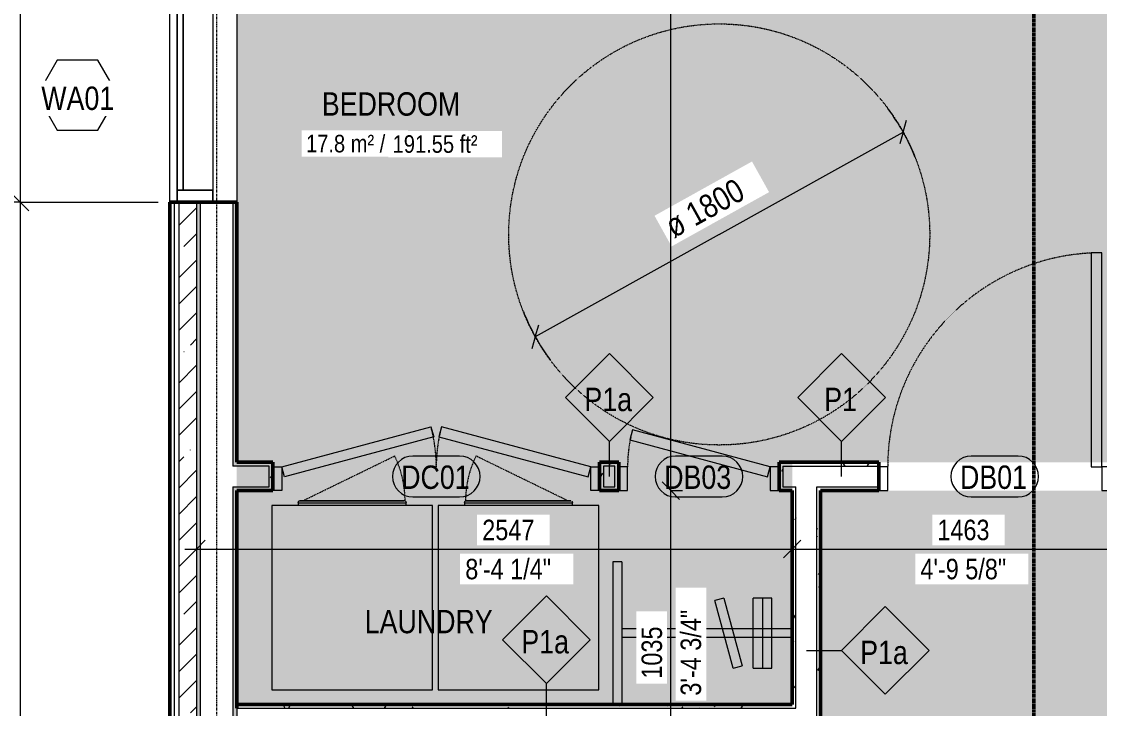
# Model space of a CAD drawing. Header units: millimetres. Extents: x -63583 to -8676, y -23737 to 12906.
# Drawn here: x -61170 to -56561, y 4789 to 7725 of the extents above; entities that cross this region are included whole.
import ezdxf

# ---------------------------------------------------------------- set-up
doc = ezdxf.new("R2010")
doc.units = ezdxf.units.MM
for name, pattern in [('CMHC_Center - Large', [18, 9, -3, 3, -3]), ('CMHC_Center - Medium', [12, 6, -2, 2, -2]), ('CMHC_Center - Small', [4.5, 2.25, -0.75, 0.75, -0.75]), ('CMHC_Dash - Small', [2, 1, -1])]:
    doc.linetypes.add(name, pattern=pattern)
for name, color, linetype, lineweight in [('A-ANNO-DIMS', 7, 'Continuous', 9), ('A-ANNO-DIMS-50', 7, 'Continuous', 9), ('A-ANNO-NOTE', 7, 'Continuous', 18), ('A-DETL-GENF', 7, 'Continuous', 18), ('A-DETL-IDEN', 7, 'Continuous', 9), ('A-DOOR', 7, 'Continuous', 18), ('A-DOOR-HDLN', 7, 'CMHC_Dash - Small', 18), ('A-DOOR-IDEN', 7, 'Continuous', 18), ('A-FLOR-OTLN', 7, 'Continuous', 18), ('A-GLAZ', 7, 'Continuous', 18), ('A-GLAZ-IDEN', 7, 'Continuous', 9), ('A-WALL', 7, 'Continuous', 18), ('A-WALL-IDEN', 7, 'Continuous', 9), ('A-WALL-PATT', 7, 'Continuous', 50), ('G-ANNO-TEXT', 7, 'Continuous', 9), ('I-WALL', 7, 'Continuous', 18), ('Q-CASE', 7, 'Continuous', 18), ('Q-SPCQ', 7, 'Continuous', 18), ('Q-SPCQ-HDLN', 7, 'CMHC_Dash - Small', 18), ('S-GRID', 7, 'Continuous', 9)]:
    doc.layers.add(name, color=color, linetype=linetype, lineweight=lineweight)
doc.layers.add('A-DETL', color=7, linetype='Continuous', lineweight=18, true_color=0x00a600)
doc.layers.add('G-ANNO-SYMB', color=7, linetype='CMHC_Center - Small', lineweight=9, true_color=0xffc640)
doc.styles.add('Arial Narrow', font='ARIALN.TTF', dxfattribs={"height": 75})
doc.styles.add('Arial Narrow_1', font='ARIALN.TTF', dxfattribs={"height": 100})
doc.styles.add('Arial Narrow_3', font='ARIALN.TTF', dxfattribs={"height": 87.5})
doc.dimstyles.new('CMHC_Standard', dxfattribs={"dimscale": 304.8, "dimtxt": 89.55021, "dimasz": 0.246063, "dimexe": 0.164042, "dimexo": 0.164042, "dimgap": 0.04101, "dimtad": 1, "dimdec": 0, "dimzin": 0, "dimdsep": 46, "dimtxsty": 'Arial Narrow_3', "dimblk1": 'OBLIQUE', "dimblk2": 'OBLIQUE', "dimsah": 1, "dimcen": 0.09, "dimdle": 0.164042, "dimazin": 0, "dimtfac": 1, "dimtdec": 4, "dimtix": 1, "dimtmove": 0, "dimatfit": 3, "dimfxl": 1, "dimtvp": 1, "dimtfill": 1, "dimtolj": 1, "dimtzin": 0, "dimarcsym": 2})
doc.dimstyles.new('CMHC_Standard_1', dxfattribs={"dimscale": 304.8, "dimtxt": 89.55021, "dimasz": 0.246063, "dimexe": 0.164042, "dimexo": 0.164042, "dimgap": 0.04101, "dimtad": 1, "dimdec": 0, "dimzin": 0, "dimdsep": 46, "dimtxsty": 'Arial Narrow_3', "dimblk1": 'OBLIQUE', "dimblk2": 'OBLIQUE', "dimsah": 1, "dimcen": 0.09, "dimdle": 0.164042, "dimazin": 0, "dimtfac": 1, "dimtdec": 4, "dimtix": 1, "dimtmove": 2, "dimatfit": 3, "dimfxl": 1, "dimtvp": 1, "dimtfill": 1, "dimtolj": 1, "dimtzin": 0, "dimarcsym": 2})
doc.dimstyles.new('LGA_Standard', dxfattribs={"dimscale": 304.8, "dimtxt": 102.343097, "dimasz": 0.246063, "dimexe": 0.393701, "dimexo": 0, "dimgap": 0.164042, "dimtad": 1, "dimjust": 3, "dimdec": 0, "dimzin": 0, "dimdsep": 46, "dimtxsty": 'Arial Narrow_1', "dimblk1": 'OBLIQUE', "dimblk2": 'OBLIQUE', "dimsah": 1, "dimcen": 0.09, "dimazin": 0, "dimtfac": 1, "dimtdec": 4, "dimtix": 1, "dimtmove": 0, "dimatfit": 2, "dimfxl": 1, "dimtvp": 1, "dimtfill": 1, "dimtolj": 1, "dimtzin": 0, "dimarcsym": 2})
pattern_1 = [(0, (0, 0), (203.2, 50.8), [16.764, -135.636, 16.764, -135.636, -812.8]), (0, (0, 0), (203.2, 50.8), [-304.8, 16.764, -288.036, 16.764, -135.636, -355.6]), (0, (0, 0), (203.2, 50.8), [-762, 16.764, -84.836, 16.764, -237.236]), (120, (76.2, 25.4), (-145.59409, 150.57636), [16.764, -135.636, 16.764, -135.636, -812.8]), (120, (76.2, 25.4), (-145.59409, 150.57636), [-304.8, 16.764, -288.036, 16.764, -135.636, -355.6]), (120, (76.2, 25.4), (-145.59409, 150.57636), [-762, 16.764, -84.836, 16.764, -237.236]), (240, (101.6, 127), (-57.60591, -201.37636), [16.764, -135.636, 16.764, -135.636, -812.8]), (240, (101.6, 127), (-57.60591, -201.37636), [-304.8, 16.764, -288.036, 16.764, -135.636, -355.6]), (240, (101.6, 127), (-57.60591, -201.37636), [-762, 16.764, -84.836, 16.764, -237.236])]

# ---------------------------------------------------------------- blocks, each defined once
blk = doc.blocks.new('Appliance_Washer and Dryer - Washer-6823267-ADU-1 - MAIN FLOOR ALT')
at = {"layer": 'Q-SPCQ'}
for p, q in [((343, 393.5), (-343, 393.5)), ((-343, 393.5), (-343, -393.5)), ((-231, 406.7), (-231, 393.5)), ((-231, 404.1), (-231, 393.5)), ((231, 404.1), (-231, 404.1)), ((231, 393.5), (231, 406.7)), ((231, 393.5), (231, 404.1)), ((343, -393.5), (343, 393.5)), ((-343, -393.5), (343, -393.5))]:
    blk.add_line(p, q, dxfattribs=at)
at = {"layer": 'Q-SPCQ', "flags": 128}
for points in [[(-231, 406.7), (-227.6, 412.9), (-223.6, 414.1)], [(223.6, 414.1), (219.5, 414.1), (207.3, 414.1), (187.4, 414.1), (160.6, 414.1), (128, 414.1), (90.6, 414.1), (49.8, 414.1), (7.3, 414.1), (-35.6, 414.1), (-77.1, 414.1), (-115.8, 414.1), (-150.2, 414.1), (-179.1, 414.1), (-201.4, 414.1), (-216.2, 414.1), (-223.1, 414.1), (-223.6, 414.1)], [(-223.6, 414.1), (-219.5, 414.1), (-207.3, 414.1), (-187.4, 414.1), (-160.6, 414.1), (-128, 414.1), (-90.6, 414.1), (-49.8, 414.1), (-7.3, 414.1), (35.6, 414.1), (77.1, 414.1), (115.8, 414.1), (150.2, 414.1), (179.1, 414.1), (201.4, 414.1), (216.2, 414.1), (223.1, 414.1), (223.6, 414.1)], [(227.1, 412.2), (229.8, 410.7), (231, 406.7)]]:
    blk.add_lwpolyline(points, dxfattribs=at)
at = {"layer": 'Q-SPCQ-HDLN'}
blk.add_line((-210.7, 414), (181.6, 605.3), dxfattribs=at)
blk.add_arc((-213.9, 412.4), 440, 0.1677, 26, dxfattribs=at)
blk = doc.blocks.new('Closet - Coat Hanger-8987872-ADU-1 - MAIN FLOOR ALT')
at = {"layer": 'Q-CASE'}
for p, q in [((728.4, -610), (728.4, 0)), ((766.4, -610), (766.4, 0)), ((87.2, -155), (87.2, -455)), ((167.2, -155), (87.2, -155)), ((127.2, -455), (127.2, -155)), ((167.2, -155), (167.2, -455)), ((252.7, -154.9), (214.1, -165.3)), ((291.7, -455.1), (214.1, -165.3)), ((252.7, -154.9), (330.3, -444.7)), ((0, -286), (728.4, -286)), ((0, -324), (728.4, -324)), ((87.2, -455), (167.2, -455)), ((291.7, -455.1), (330.3, -444.7)), ((728.4, -610), (766.4, -610))]:
    blk.add_line(p, q, dxfattribs=at)
blk = doc.blocks.new('Fixed - 3_0_x6_10_-8508826-ADU-1 - MAIN FLOOR ALT')
at = {"layer": 'A-GLAZ'}
for p, q in [((-406.2, 111), (-457.2, 111)), ((-457.2, 111), (-406.2, 111)), ((-457.2, -41.4), (-457.2, 111)), ((-406.2, -41.4), (-406.2, 111)), ((406.2, 111), (-406.2, 111)), ((-406.2, 111), (-406.2, 85.6)), ((-406.2, 111), (-406.2, -41.4)), ((-406.2, 111), (406.2, 111)), ((-406.2, 85.6), (-406.2, 111)), ((457.2, 111), (406.2, 111)), ((406.2, 111), (406.2, -41.4)), ((406.2, 85.6), (406.2, 111)), ((406.2, 111), (457.2, 111)), ((406.2, -41.4), (406.2, 111)), ((406.2, 111), (406.2, 85.6)), ((457.2, 111), (457.2, -41.4)), ((-406.2, 85.6), (406.2, 85.6)), ((406.2, 85.6), (-406.2, 85.6)), ((-457.2, -41.4), (-406.2, -41.4)), ((-406.2, -41.4), (-457.2, -41.4)), ((406.2, -41.4), (-406.2, -41.4)), ((406.2, -41.4), (457.2, -41.4)), ((457.2, -41.4), (406.2, -41.4))]:
    blk.add_line(p, q, dxfattribs=at)
blk = doc.blocks.new('Appliance_Washer and Dryer - Dryer-8567348-ADU-1 - MAIN FLOOR ALT')
at = {"layer": 'Q-SPCQ'}
for p, q in [((-343, 393.5), (-343, -393.5)), ((343, 393.5), (-343, 393.5)), ((343, -393.5), (343, 393.5)), ((-343, -393.5), (343, -393.5)), ((-231, -393.5), (-231, -404.1)), ((-231, -393.5), (-231, -406.7)), ((-231, -404.1), (231, -404.1)), ((231, -404.1), (231, -393.5)), ((231, -406.7), (231, -393.5))]:
    blk.add_line(p, q, dxfattribs=at)
at = {"layer": 'Q-SPCQ', "flags": 128}
for points in [[(-227.1, -412.2), (-229.8, -410.7), (-231, -406.7)], [(-223.6, -414.1), (-219.5, -414.1), (-207.3, -414.1), (-187.4, -414.1), (-160.6, -414.1), (-128, -414.1), (-90.6, -414.1), (-49.8, -414.1), (-7.3, -414.1), (35.6, -414.1), (77.1, -414.1), (115.8, -414.1), (150.2, -414.1), (179.1, -414.1), (201.4, -414.1), (216.2, -414.1), (223.1, -414.1), (223.6, -414.1)], [(223.6, -414.1), (219.5, -414.1), (207.3, -414.1), (187.4, -414.1), (160.6, -414.1), (128, -414.1), (90.6, -414.1), (49.8, -414.1), (7.3, -414.1), (-35.6, -414.1), (-77.1, -414.1), (-115.8, -414.1), (-150.2, -414.1), (-179.1, -414.1), (-201.4, -414.1), (-216.2, -414.1), (-223.1, -414.1), (-223.6, -414.1)], [(231, -406.7), (227.6, -412.9), (223.6, -414.1)]]:
    blk.add_lwpolyline(points, dxfattribs=at)
at = {"layer": 'Q-SPCQ-HDLN'}
blk.add_line((-210.7, -414), (181.6, -605.3), dxfattribs=at)
blk.add_arc((-213.9, -412.4), 440, 334, 359.8323, dxfattribs=at)
blk = doc.blocks.new('Interior - Double Panel - 1321x2032mm-9355377-ADU-1 - MAIN FLOOR ALT')
at = {"layer": 'A-DOOR'}
for p, q in [((-698.5, 60.5), (-660.4, 60.5)), ((-660.4, 60.5), (-660.4, -41.1)), ((660.4, -41.1), (660.4, 60.5)), ((660.4, 60.5), (698.5, 60.5)), ((-648.9, 1.8), (-660.4, -41.1)), ((-11, -169.1), (-648.9, 1.8)), ((11, -169.1), (648.9, 1.8)), ((648.9, 1.8), (660.4, -41.1)), ((-660.4, -41.1), (-698.5, -41.1)), ((-660.4, -41.1), (-22.5, -212)), ((660.4, -41.1), (22.5, -212)), ((698.5, -41.1), (660.4, -41.1)), ((-22.5, -212), (-11, -169.1)), ((22.5, -212), (11, -169.1))]:
    blk.add_line(p, q, dxfattribs=at)
at = {"layer": 'A-DOOR-HDLN'}
for centre, start, end in [((-660.4, -41.1), 345, 0), ((660.4, -41.1), 180, 195)]:
    blk.add_arc(centre, 660.4, start, end, dxfattribs=at)
blk = doc.blocks.new('Interior - Single Panel - 915x2032mm-9349414-ADU-1 - MAIN FLOOR ALT')
at = {"layer": 'A-DOOR'}
for p, q in [((457.5, 956.1), (413, 956.1)), ((413, 956.1), (413, 41.1)), ((457.5, 41.1), (457.5, 956.1)), ((-457.5, 41.1), (-495.6, 41.1)), ((-457.5, -60.5), (-457.5, 41.1)), ((413, 41.1), (457.5, 41.1)), ((495.6, 41.1), (457.5, 41.1)), ((457.5, 41.1), (457.5, -60.5)), ((-495.6, -60.5), (-457.5, -60.5)), ((457.5, -60.5), (495.6, -60.5))]:
    blk.add_line(p, q, dxfattribs=at)
at = {"layer": 'A-DOOR-HDLN'}
blk.add_arc((457.5, 41.1), 915, 90, 180, dxfattribs=at)
blk = doc.blocks.new('Interior - Single Panel - 610x2032mm-9349415-ADU-1 - MAIN FLOOR ALT')
at = {"layer": 'A-DOOR'}
for p, q in [((-284.2, 199), (-295.7, 156)), ((305, 41.1), (-284.2, 199)), ((-295.7, 156), (293.5, -1.8)), ((-305, 41.1), (-343.1, 41.1)), ((-305, -60.5), (-305, 41.1)), ((293.5, -1.8), (305, 41.1)), ((343.1, 41.1), (305, 41.1)), ((305, 41.1), (305, -60.5)), ((-343.1, -60.5), (-305, -60.5)), ((305, -60.5), (343.1, -60.5))]:
    blk.add_line(p, q, dxfattribs=at)
at = {"layer": 'A-DOOR-HDLN'}
blk.add_arc((305, 41.1), 610, 165, 180, dxfattribs=at)
blk = doc.blocks.new('CMHC_Tag - Window - Plan-8590417-ADU-1 - MAIN FLOOR ALT')
at = {"layer": 'A-ANNO-NOTE', "lineweight": 9}
for p, q in [((-1.732, 3), (-3.464, 0)), ((1.732, 3), (-1.732, 3)), ((3.464, 0), (1.732, 3)), ((-3.464, 0), (-1.732, -3)), ((1.732, -3), (3.464, 0)), ((-1.732, -3), (1.732, -3))]:
    blk.add_line(p, q, dxfattribs=at)
blk = doc.blocks.new('DIMBLOCK2-ADU-1 - MAIN FLOOR ALT')
at = {"layer": 'A-ANNO-DIMS-50', "transparency": 16777216}
for p, q in [((-57400.6, 7253), (-57386.1, 7304)), ((-58187, 6815.3), (-57400.6, 7253)), ((-57400.6, 7253), (-57415.1, 7202)), ((-58187, 6815.3), (-58973.5, 6377.7)), ((-58973.5, 6377.7), (-58958.9, 6428.7)), ((-58973.5, 6377.7), (-58988, 6326.7))]:
    blk.add_line(p, q, dxfattribs=at)
for start, end in [(21.4558, 36.7347), (201.4558, 216.7347)]:
    blk.add_arc((-58187, 6815.3), 900, start, end, dxfattribs=at)
at = {"layer": 'A-ANNO-DIMS-50', "color": 0, "transparency": 16777216, "insert": (-58429.6, 6885.5), "char_height": 100, "width": 426.917, "attachment_point": 1, "rotation": 29.0953, "line_spacing_factor": 0.974696, "style": 'Arial Narrow_1', "bg_fill": 3, "box_fill_scale": 1.25, "bg_fill_color": 256, "bg_fill_true_color": 13158600, "bg_fill_transparency": 0}
blk.add_mtext('ø 1800', dxfattribs=at)
blk = doc.blocks.new('_Oblique')
at = {"color": 0, "linetype": 'ByBlock', "lineweight": -2}
blk.add_line((-0.5, -0.5), (0.5, 0.5), dxfattribs=at)
blk = doc.blocks.new('CMHC_Tag - Door - Standard-379181-ADU-1 - MAIN FLOOR ALT')
at = {"layer": 'A-ANNO-NOTE', "lineweight": 9}
for p, q in [((2, 1.75), (-2, 1.75)), ((-2, -1.75), (2, -1.75))]:
    blk.add_line(p, q, dxfattribs=at)
for centre, start, end in [((-2, 0), 90, 270), ((2, 0), 270, 90)]:
    blk.add_arc(centre, 1.75, start, end, dxfattribs=at)
blk = doc.blocks.new('DIMBLOCK19-ADU-1 - MAIN FLOOR ALT')
at = {"layer": 'A-ANNO-DIMS-50', "lineweight": 18, "transparency": 16777216}
for p, q in [((-58393.7, 5720.3), (-58431.2, 5757.8)), ((-58393.7, 5720.3), (-58356.2, 5682.8)), ((-58393.7, 4684.9), (-58431.2, 4722.4)), ((-58393.7, 4684.9), (-58356.2, 4647.4))]:
    blk.add_line(p, q, dxfattribs=at)
at = {"layer": 'A-ANNO-DIMS-50', "transparency": 16777216}
for p, q in [((-58393.7, 5720.3), (-58396.7, 5720.3)), ((-58393.7, 4684.9), (-58393.7, 5720.3)), ((-58393.7, 5720.3), (-58343.7, 5720.3)), ((-58393.7, 4684.9), (-58396.7, 4684.9)), ((-58393.7, 4684.9), (-58343.7, 4684.9))]:
    blk.add_line(p, q, dxfattribs=at)
at = {"layer": 'A-ANNO-DIMS-50', "color": 0, "transparency": 16777216, "char_height": 87.5, "attachment_point": 1, "rotation": 90, "line_spacing_factor": 0.974696, "style": 'Arial Narrow_3', "bg_fill": 3, "box_fill_scale": 1.25, "bg_fill_color": 256, "bg_fill_true_color": 13158600, "bg_fill_transparency": 0}
for s, insert, width in [('3\'-4 3/4"', (-58352.1, 4844.1), 440.075), ('1035', (-58519.2, 4916.6), 266.092)]:
    blk.add_mtext(s, dxfattribs=dict(at, insert=insert, width=width))
blk = doc.blocks.new('DIMBLOCK20-ADU-1 - MAIN FLOOR ALT')
at = {"layer": 'A-ANNO-DIMS-50', "transparency": 16777216}
for p, q in [((-58393.7, 5720.3), (-58393.7, 10006.9)), ((-58393.7, 9956.9), (-58396.7, 9956.9)), ((-58393.7, 9956.9), (-58343.7, 9956.9)), ((-58393.7, 5720.3), (-58396.7, 5720.3)), ((-58393.7, 5720.3), (-58343.7, 5720.3))]:
    blk.add_line(p, q, dxfattribs=at)
at = {"layer": 'A-ANNO-DIMS-50', "lineweight": 18, "transparency": 16777216}
for p, q in [((-58393.7, 9956.9), (-58431.2, 9994.4)), ((-58393.7, 9956.9), (-58356.2, 9919.4)), ((-58393.7, 5720.3), (-58431.2, 5757.8)), ((-58393.7, 5720.3), (-58356.2, 5682.8))]:
    blk.add_line(p, q, dxfattribs=at)
at = {"layer": 'A-ANNO-DIMS-50', "color": 0, "transparency": 16777216, "char_height": 87.5, "attachment_point": 1, "rotation": 90, "line_spacing_factor": 0.974696, "style": 'Arial Narrow_3', "bg_fill": 3, "box_fill_scale": 1.25, "bg_fill_color": 256, "bg_fill_true_color": 13158600, "bg_fill_transparency": 0}
for s, insert, width in [('13\'-10 3/4"', (-58352.1, 7879.6), 573.121), ('4237', (-58519.2, 8007.6), 266.092)]:
    blk.add_mtext(s, dxfattribs=dict(at, insert=insert, width=width))
blk = doc.blocks.new('CMHC_Tag - Wall - Standard-410246-ADU-1 - MAIN FLOOR ALT')
at = {"layer": 'A-ANNO-NOTE', "lineweight": 9}
for p, q in [((0, 3.75), (-3.75, 0)), ((3.75, 0), (0, 3.75)), ((0, -3.75), (3.75, 0)), ((-3.75, 0), (0, -3.75))]:
    blk.add_line(p, q, dxfattribs=at)
blk = doc.blocks.new('DIMBLOCK24-ADU-1 - MAIN FLOOR ALT')
at = {"layer": 'A-ANNO-DIMS-50', "lineweight": 18, "transparency": 16777216}
for p, q in [((-60422.2, 5470.5), (-60384.7, 5508)), ((-57875, 5470.5), (-57837.5, 5508)), ((-60422.2, 5470.5), (-60459.7, 5433)), ((-57875, 5470.5), (-57912.5, 5433))]:
    blk.add_line(p, q, dxfattribs=at)
at = {"layer": 'A-ANNO-DIMS-50', "transparency": 16777216}
for p, q in [((-57875, 5470.5), (-57875, 5520.5)), ((-60472.2, 5470.5), (-57875, 5470.5)), ((-60422.2, 5470.5), (-60422.2, 5473.5)), ((-60422.2, 5470.5), (-60422.2, 5420.5)), ((-57875, 5470.5), (-57875, 5465.9))]:
    blk.add_line(p, q, dxfattribs=at)
at = {"layer": 'A-ANNO-DIMS-50', "color": 0, "transparency": 16777216, "char_height": 87.5, "attachment_point": 1, "line_spacing_factor": 0.974696, "style": 'Arial Narrow_3', "bg_fill": 3, "box_fill_scale": 1.25, "bg_fill_color": 256, "bg_fill_true_color": 13158600, "bg_fill_transparency": 0}
for s, insert, width in [('2547', (-59200.4, 5596), 266.092), ('8\'-4 1/4"', (-59272.9, 5428.9), 440.075)]:
    blk.add_mtext(s, dxfattribs=dict(at, insert=insert, width=width))
blk = doc.blocks.new('DIMBLOCK25-ADU-1 - MAIN FLOOR ALT')
at = {"layer": 'A-ANNO-DIMS-50', "transparency": 16777216}
for p, q in [((-56411.9, 5470.5), (-56411.9, 5791.3)), ((-57875, 5470.5), (-57875, 5520.5)), ((-57875, 5470.5), (-56411.9, 5470.5)), ((-57875, 5470.5), (-57875, 5465.9)), ((-56411.9, 5470.5), (-56411.9, 5420.5))]:
    blk.add_line(p, q, dxfattribs=at)
at = {"layer": 'A-ANNO-DIMS-50', "lineweight": 18, "transparency": 16777216}
for p, q in [((-57875, 5470.5), (-57837.5, 5508)), ((-56411.9, 5470.5), (-56374.4, 5508)), ((-57875, 5470.5), (-57912.5, 5433)), ((-56411.9, 5470.5), (-56449.4, 5433))]:
    blk.add_line(p, q, dxfattribs=at)
at = {"layer": 'A-ANNO-DIMS-50', "color": 0, "transparency": 16777216, "char_height": 87.5, "attachment_point": 1, "line_spacing_factor": 0.974696, "style": 'Arial Narrow_3', "bg_fill": 3, "box_fill_scale": 1.25, "bg_fill_color": 256, "bg_fill_true_color": 13158600, "bg_fill_transparency": 0}
for s, insert, width in [('1463', (-57254.3, 5596), 266.092), ('4\'-9 5/8"', (-57326.8, 5428.9), 440.075)]:
    blk.add_mtext(s, dxfattribs=dict(at, insert=insert, width=width))
blk = doc.blocks.new('DIMBLOCK46-ADU-1 - MAIN FLOOR ALT')
at = {"layer": 'A-ANNO-DIMS-50', "transparency": 16777216}
for p, q in [((-61176.2, 10006.9), (-61176.2, 6953.1)), ((-61176.2, 9956.9), (-61226.2, 9956.9)), ((-61176.2, 9956.9), (-60443.2, 9956.9)), ((-61176.2, 6953.1), (-61226.2, 6953.1)), ((-61176.2, 6953.1), (-60586.2, 6953.1))]:
    blk.add_line(p, q, dxfattribs=at)
at = {"layer": 'A-ANNO-DIMS-50', "lineweight": 18, "transparency": 16777216}
for p, q in [((-61176.2, 9956.9), (-61213.7, 9994.4)), ((-61176.2, 9956.9), (-61138.7, 9919.4)), ((-61176.2, 6953.1), (-61213.7, 6990.6)), ((-61176.2, 6953.1), (-61138.7, 6915.6))]:
    blk.add_line(p, q, dxfattribs=at)
at = {"layer": 'A-ANNO-DIMS-50', "color": 0, "transparency": 16777216, "char_height": 87.5, "attachment_point": 1, "rotation": 90, "line_spacing_factor": 0.974696, "style": 'Arial Narrow_3', "bg_fill": 3, "box_fill_scale": 1.25, "bg_fill_color": 256, "bg_fill_true_color": 13158600, "bg_fill_transparency": 0}
for s, insert, width in [('9\'-10 1/4"', (-61134.7, 7942), 506.598), ('3004', (-61301.8, 8042.2), 266.092)]:
    blk.add_mtext(s, dxfattribs=dict(at, insert=insert, width=width))
blk = doc.blocks.new('DIMBLOCK47-ADU-1 - MAIN FLOOR ALT')
at = {"layer": 'A-ANNO-DIMS-50', "lineweight": 18, "transparency": 16777216}
for p, q in [((-61176.2, 6953.1), (-61213.7, 6990.6)), ((-61176.2, 6953.1), (-61138.7, 6915.6)), ((-61176.2, 684.9), (-61213.7, 722.4)), ((-61176.2, 684.9), (-61138.7, 647.4))]:
    blk.add_line(p, q, dxfattribs=at)
at = {"layer": 'A-ANNO-DIMS-50', "transparency": 16777216}
for p, q in [((-61176.2, 6953.1), (-61226.2, 6953.1)), ((-61176.2, 6953.1), (-61176.2, 634.9)), ((-61176.2, 6953.1), (-60586.2, 6953.1)), ((-61176.2, 684.9), (-61226.2, 684.9)), ((-61176.2, 684.9), (-60443.2, 684.9))]:
    blk.add_line(p, q, dxfattribs=at)
at = {"layer": 'A-ANNO-DIMS-50', "color": 0, "transparency": 16777216, "char_height": 87.5, "attachment_point": 1, "rotation": 90, "line_spacing_factor": 0.974696, "style": 'Arial Narrow_3', "bg_fill": 3, "box_fill_scale": 1.25, "bg_fill_color": 256, "bg_fill_true_color": 13158600, "bg_fill_transparency": 0}
for s, insert, width in [('20\'-6 3/4"', (-61134.7, 3608), 506.598), ('6268', (-61301.8, 3708.2), 266.092)]:
    blk.add_mtext(s, dxfattribs=dict(at, insert=insert, width=width))
blk = doc.blocks.new('DIMBLOCK52-ADU-1 - MAIN FLOOR ALT')
at = {"layer": 'A-ANNO-DIMS-50', "transparency": 16777216}
for p, q in [((-61884.9, 9956.9), (-61934.9, 9956.9)), ((-61884.9, 9956.9), (-61884.9, 684.9)), ((-61884.9, 9956.9), (-60443.2, 9956.9)), ((-61884.9, 684.9), (-61934.9, 684.9)), ((-61884.9, 684.9), (-60443.2, 684.9))]:
    blk.add_line(p, q, dxfattribs=at)
at = {"layer": 'A-ANNO-DIMS-50', "lineweight": 18, "transparency": 16777216}
for p, q in [((-61884.9, 9956.9), (-61922.4, 9994.4)), ((-61884.9, 9956.9), (-61847.4, 9919.4)), ((-61884.9, 684.9), (-61922.4, 722.4)), ((-61884.9, 684.9), (-61847.4, 647.4))]:
    blk.add_line(p, q, dxfattribs=at)
at = {"layer": 'A-ANNO-DIMS-50', "color": 0, "transparency": 16777216, "char_height": 87.5, "attachment_point": 1, "rotation": 90, "line_spacing_factor": 0.974696, "style": 'Arial Narrow_3', "bg_fill": 3, "box_fill_scale": 1.25, "bg_fill_color": 256, "bg_fill_true_color": 13158600, "bg_fill_transparency": 0}
for s, insert, width in [('9272', (-62010.4, 5210.1), 266.092), ('30\'-5"', (-61843.3, 5193.7), 305.324)]:
    blk.add_mtext(s, dxfattribs=dict(at, insert=insert, width=width))
blk = doc.blocks.new('DIMBLOCK55-ADU-1 - MAIN FLOOR ALT')
at = {"layer": 'A-ANNO-DIMS-50', "lineweight": 18, "transparency": 16777216}
for p, q in [((-62258.9, 10070.9), (-62296.4, 10108.4)), ((-62258.9, 10070.9), (-62221.4, 10033.4)), ((-62258.9, 570.9), (-62296.4, 608.4)), ((-62258.9, 570.9), (-62221.4, 533.4))]:
    blk.add_line(p, q, dxfattribs=at)
at = {"layer": 'A-ANNO-DIMS-50', "transparency": 16777216}
for p, q in [((-62258.9, 520.9), (-62258.9, 10120.9)), ((-62258.9, 10070.9), (-62308.9, 10070.9)), ((-62258.9, 10070.9), (-60586.2, 10070.9)), ((-62258.9, 570.9), (-62308.9, 570.9)), ((-62258.9, 570.9), (-60586.2, 570.9))]:
    blk.add_line(p, q, dxfattribs=at)
at = {"layer": 'A-ANNO-DIMS-50', "color": 0, "transparency": 16777216, "char_height": 87.5, "attachment_point": 1, "rotation": 90, "line_spacing_factor": 0.974696, "style": 'Arial Narrow_3', "bg_fill": 3, "box_fill_scale": 1.25, "bg_fill_color": 256, "bg_fill_true_color": 13158600, "bg_fill_transparency": 0}
for s, insert, width in [('9500', (-62384.5, 5210.1), 266.092), ('31\'-2"', (-62217.4, 5193.7), 305.324)]:
    blk.add_mtext(s, dxfattribs=dict(at, insert=insert, width=width))

msp = doc.modelspace()

# ---------------------------------------------------------------- hatches: boundary and pattern name
at = {"layer": 'A-DETL-GENF', "true_color": 0xffffff}
msp.add_hatch(color=7, dxfattribs=at).paths.add_polyline_path([(-58494.1, 856.9), (-56386.7, 856.9), (-56386.7, 907.7), (-57200.1, 907.7), (-57200.1, 952.2), (-56386.7, 952.2), (-56386.7, 2459.5), (-54322.2, 2459.5), (-54322.2, 5720.3), (-57754, 5720.3), (-57754, 4074.9), (-57590.6, 4074.9), (-57590.6, 3254.9), (-58717.2, 3254.9), (-58717.2, 856.9)])
at = {"layer": 'A-WALL-PATT', "lineweight": 18, "true_color": 0x787878}
h = msp.add_hatch(dxfattribs=at)
h.set_pattern_fill('FP_2', color=8, style=0, pattern_type=2)
h.set_pattern_definition([(45, (0, 0), (-112.2532, 112.2532), []), (45, (112.25, 0), (-112.2532, 112.2532), [198.438, -39.688, 1.676, -38.011])])
h.paths.add_polyline_path([(-60497.7, 684.9), (-60422.2, 684.9), (-60422.2, 6953.1), (-60498.2, 6953.1), (-60498.2, 684.9)])
h.paths.add_polyline_path([(-60422.2, 7867.5), (-60422.2, 9956.9), (-60498.2, 9956.9), (-60498.2, 7867.5)])
at = {"layer": 'A-WALL-PATT', "lineweight": 18, "true_color": 0x808080}
h = msp.add_hatch(dxfattribs=at)
h.set_pattern_fill('FP_3', color=8, style=0, pattern_type=2)
h.set_pattern_definition([(0, (0, 0), (0, 63.475), []), (315, (0, 0), (63.474147, 0), [89.767, -89.767]), (45, (0, 0), (63.474147, 0), [89.767, -89.767])])
h.paths.add_polyline_path([(-60420.3, 700.9), (-60406.2, 700.9), (-60406.2, 6953.1), (-60422.2, 6953.1), (-60422.2, 700.9)])
h.paths.add_polyline_path([(-60406.2, 7867.5), (-60406.2, 9940.9), (-60422.2, 9940.9), (-60422.2, 7867.5)])
h = msp.add_hatch(dxfattribs=at)
h.set_pattern_fill('FP_1', color=8, style=0, pattern_type=2)
h.set_pattern_definition(pattern_1)
h.paths.add_polyline_path([(-60266.2, 856.9), (-60250.2, 856.9), (-60250.2, 5736.3), (-60266.2, 5736.3), (-60266.2, 972.5)])
h.paths.add_polyline_path([(-60250.2, 5825.3), (-60250.2, 6953.1), (-60266.2, 6953.1), (-60266.2, 5825.3)])
h.paths.add_polyline_path([(-60250.2, 7867.5), (-60250.2, 9784.9), (-60266.2, 9784.9), (-60266.2, 7867.5)])
h = msp.add_hatch(dxfattribs=at)
h.set_pattern_fill('FP_1', color=8, style=0, pattern_type=2)
h.set_pattern_definition(pattern_1)
h.paths.add_polyline_path([(-57930.7, 5780.8), (-57914.7, 5780.8), (-57914.7, 5825.3), (-57770, 5825.3), (-57770, 5841.3), (-57930.7, 5841.3), (-57930.7, 5785.8)])
h.paths.add_polyline_path([(-58682.5, 5780.8), (-58682.5, 5825.3), (-58632.9, 5825.3), (-58632.9, 5780.8), (-58616.9, 5780.8), (-58616.9, 5841.3), (-58698.5, 5841.3), (-58698.5, 5780.8), (-58686.9, 5780.8)])
h.paths.add_polyline_path([(-60095.5, 5780.8), (-60095.5, 5841.3), (-60250.2, 5841.3), (-60250.2, 5825.3), (-60111.5, 5825.3), (-60111.5, 5780.8), (-60099.5, 5780.8)])
h = msp.add_hatch(dxfattribs=at)
h.set_pattern_fill('FP_1', color=8, style=0, pattern_type=2)
h.set_pattern_definition(pattern_1)
h.paths.add_polyline_path([(-57754, 4684.9), (-57754, 5736.3), (-57770, 5736.3), (-57770, 4684.9)])
h.paths.add_polyline_path([(-57754, 5825.3), (-57754, 5841.3), (-57770, 5841.3), (-57770, 5825.3)])
h = msp.add_hatch(dxfattribs=at)
h.set_pattern_fill('FP_1', color=8, style=0, pattern_type=2)
h.set_pattern_definition(pattern_1)
h.paths.add_polyline_path([(-56087.7, 5825.3), (-56087.7, 5841.3), (-56306.9, 5841.3), (-56306.9, 5825.3), (-56227.2, 5825.3)])
h.paths.add_polyline_path([(-56513.5, 5825.3), (-56395.9, 5825.3), (-56395.9, 5841.3), (-56513.5, 5841.3)])
h.paths.add_polyline_path([(-57504.7, 5825.3), (-57504.7, 5841.3), (-57754, 5841.3), (-57754, 5825.3)])
h = msp.add_hatch(dxfattribs=at)
h.set_pattern_fill('FP_1', color=8, style=0, pattern_type=2)
h.set_pattern_definition(pattern_1)
h.paths.add_polyline_path([(-58698.5, 5720.3), (-58616.9, 5720.3), (-58616.9, 5780.8), (-58632.9, 5780.8), (-58632.9, 5736.3), (-58682.5, 5736.3), (-58682.5, 5780.8), (-58698.5, 5780.8), (-58698.5, 5736.3)])
h.paths.add_polyline_path([(-60099.5, 5720.3), (-60095.5, 5720.3), (-60095.5, 5780.8), (-60111.5, 5780.8), (-60111.5, 5736.3), (-60250.2, 5736.3), (-60250.2, 5720.3), (-60111.5, 5720.3)])
h.paths.add_polyline_path([(-57875, 5720.3), (-57875, 5736.3), (-57914.7, 5736.3), (-57914.7, 5780.8), (-57930.7, 5780.8), (-57930.7, 5720.3), (-57914.7, 5720.3)])
h = msp.add_hatch(dxfattribs=at)
h.set_pattern_fill('FP_1', color=8, style=0, pattern_type=2)
h.set_pattern_definition(pattern_1)
h.paths.add_polyline_path([(-57859, 4789.9), (-57859, 5736.3), (-57875, 5736.3), (-57875, 4789.9)])
h = msp.add_hatch(dxfattribs=at)
h.set_pattern_fill('FP_1', color=8, style=0, pattern_type=2)
h.set_pattern_definition(pattern_1)
h.paths.add_polyline_path([(-57754, 5720.3), (-57504.7, 5720.3), (-57504.7, 5736.3), (-57754, 5736.3)])
h.paths.add_polyline_path([(-56227.2, 5720.3), (-56087.7, 5720.3), (-56087.7, 5736.3), (-56513.5, 5736.3), (-56513.5, 5720.3), (-56306.9, 5720.3)])
h = msp.add_hatch(dxfattribs=at)
h.set_pattern_fill('FP_1', color=8, style=0, pattern_type=2)
h.set_pattern_definition(pattern_1)
h.paths.add_polyline_path([(-60148.2, 4789.9), (-57875, 4789.9), (-57875, 4805.9), (-60250.2, 4805.9), (-60250.2, 4789.9), (-60161.2, 4789.9)])

# ---------------------------------------------------------------- linework, layer by layer
at = {"layer": 'A-DETL', "color": 7}
msp.add_line((-60250.2, 7801.3), (-60250.2, 6953.1), dxfattribs=at)
at = {"layer": 'A-DETL', "color": 8, "linetype": 'CMHC_Dash - Small', "true_color": 0x808080}
msp.add_circle((-58187, 6815.3), 900, dxfattribs=at)
at = {"layer": 'A-FLOR-OTLN', "color": 253, "true_color": 0xaaaaaa}
msp.add_line((-60536.2, 6953.1), (-60536.2, 7867.5), dxfattribs=at)
at = {"layer": 'A-WALL', "lineweight": 50}
for p, q in [((-60250.2, 6953.1), (-60536.2, 6953.1)), ((-60536.2, 6953.1), (-60536.2, 570.9)), ((-60250.2, 5841.3), (-60250.2, 6953.1)), ((-60250.2, 4805.9), (-60250.2, 5720.3))]:
    msp.add_line(p, q, dxfattribs=at)
at = {"layer": 'A-WALL'}
for p, q in [((-60517.2, 6953.1), (-60517.2, 589.9)), ((-60498.2, 6953.1), (-60498.2, 608.9)), ((-60422.2, 6953.1), (-60422.2, 684.9)), ((-60406.2, 6953.1), (-60406.2, 700.9)), ((-60266.2, 6953.1), (-60266.2, 5825.3)), ((-60111.5, 5825.3), (-60266.2, 5825.3)), ((-60111.5, 5736.3), (-60111.5, 5825.3)), ((-58682.5, 5825.3), (-58682.5, 5736.3)), ((-58632.9, 5825.3), (-58682.5, 5825.3)), ((-58632.9, 5736.3), (-58632.9, 5825.3)), ((-57914.7, 5825.3), (-57504.7, 5825.3)), ((-57914.7, 5825.3), (-57914.7, 5736.3)), ((-60266.2, 5736.3), (-60266.2, 840.9)), ((-60266.2, 5736.3), (-60111.5, 5736.3)), ((-58682.5, 5736.3), (-58632.9, 5736.3)), ((-57914.7, 5736.3), (-57859, 5736.3)), ((-57859, 4789.9), (-57859, 5736.3)), ((-57770, 4074.9), (-57770, 5736.3)), ((-57770, 5736.3), (-57504.7, 5736.3)), ((-60250.2, 4789.9), (-60250.2, 840.9)), ((-60250.2, 4789.9), (-57859, 4789.9))]:
    msp.add_line(p, q, dxfattribs=at)
at = {"layer": 'A-WALL-IDEN'}
for p, q in [((-58656.3, 5780.8), (-58656.3, 5930.8)), ((-57664, 5780.8), (-57664, 5930.8)), ((-57814.5, 5037.2), (-57664.5, 5037.2)), ((-58926.1, 4745.4), (-58926.1, 4895.4))]:
    msp.add_line(p, q, dxfattribs=at)
at = {"layer": 'G-ANNO-SYMB', "color": 8, "linetype": 'CMHC_Center - Medium', "lineweight": 50, "true_color": 0x808080}
msp.add_line((-56842.5, 12233.5), (-56842.5, -1062.8), dxfattribs=at)
at = {"layer": 'I-WALL', "lineweight": 50}
for p, q in [((-60095.5, 5841.3), (-60250.2, 5841.3)), ((-60095.5, 5720.3), (-60095.5, 5841.3)), ((-58616.9, 5841.3), (-58698.5, 5841.3)), ((-58698.5, 5841.3), (-58698.5, 5720.3)), ((-58616.9, 5720.3), (-58616.9, 5841.3)), ((-57504.7, 5841.3), (-57930.7, 5841.3)), ((-57930.7, 5841.3), (-57930.7, 5720.3)), ((-57504.7, 5720.3), (-57504.7, 5841.3)), ((-60250.2, 5720.3), (-60095.5, 5720.3)), ((-58698.5, 5720.3), (-58616.9, 5720.3)), ((-57930.7, 5720.3), (-57875, 5720.3)), ((-57875, 5720.3), (-57875, 4805.9)), ((-57754, 4074.9), (-57754, 5720.3)), ((-57754, 5720.3), (-57504.7, 5720.3)), ((-60250.2, 4805.9), (-60250.2, 4789.9)), ((-57875, 4805.9), (-60250.2, 4805.9))]:
    msp.add_line(p, q, dxfattribs=at)
at = {"layer": 'S-GRID', "color": 8, "linetype": 'CMHC_Center - Large', "true_color": 0x808080}
msp.add_line((-60336.2, 11830.1), (-60336.2, -1623.1), dxfattribs=at)

# ---------------------------------------------------------------- block references
at = {"layer": 'A-DOOR'}
for name, p in [('Interior - Single Panel - 915x2032mm-9349414-ADU-1 - MAIN FLOOR ALT', (-57009.1, 5780.8)), ('Interior - Single Panel - 610x2032mm-9349415-ADU-1 - MAIN FLOOR ALT', (-58273.8, 5780.8))]:
    msp.add_blockref(name, p, dxfattribs=at)
at = {"layer": 'A-DOOR', "rotation": 180}
msp.add_blockref('Interior - Double Panel - 1321x2032mm-9355377-ADU-1 - MAIN FLOOR ALT', (-59397, 5780.8), dxfattribs=at)
at = {"layer": 'A-DOOR-IDEN', "xscale": 49.99999999999998, "yscale": 49.99999999999998, "zscale": 49.99999999999998}
for p in [(-59397, 5780.8), (-57009.1, 5780.8)]:
    msp.add_blockref('CMHC_Tag - Door - Standard-379181-ADU-1 - MAIN FLOOR ALT', p, dxfattribs=at)
at = {"layer": 'A-GLAZ', "rotation": 90}
msp.add_blockref('Fixed - 3_0_x6_10_-8508826-ADU-1 - MAIN FLOOR ALT', (-60393.2, 7410.3), dxfattribs=at)
at = {"layer": 'A-GLAZ-IDEN', "xscale": 49.99999999999998, "yscale": 49.99999999999998, "zscale": 49.99999999999998}
msp.add_blockref('CMHC_Tag - Window - Plan-8590417-ADU-1 - MAIN FLOOR ALT', (-60930.9, 7410.3), dxfattribs=at)
at = {"layer": 'A-WALL-IDEN', "xscale": 49.99999999999998, "yscale": 49.99999999999998, "zscale": 49.99999999999998}
msp.add_blockref('CMHC_Tag - Wall - Standard-410246-ADU-1 - MAIN FLOOR ALT', (-57477, 5037.2), dxfattribs=at)
at = {"layer": 'Q-CASE', "rotation": 180}
msp.add_blockref('Closet - Coat Hanger-8987872-ADU-1 - MAIN FLOOR ALT', (-57875, 4805.9), dxfattribs=at)

# ---------------------------------------------------------------- texts
at = {"layer": 'A-DOOR-IDEN', "lineweight": 9, "char_height": 100, "attachment_point": 1, "style": 'Arial Narrow_1'}
for s, insert, width in [('DC01', (-59547, 5827.7), 360.759), ('DB01', (-57157.6, 5827.7), 356.751)]:
    msp.add_mtext(s, dxfattribs=dict(at, insert=insert, width=width))
at = {"layer": 'A-WALL-IDEN', "char_height": 100, "attachment_point": 1, "style": 'Arial Narrow_1'}
for s, insert, width in [('P1', (-57738.2, 6160.1), 176.371), ('P1a', (-57584.2, 5078.9), 256.54)]:
    msp.add_mtext(s, dxfattribs=dict(at, insert=insert, width=width))
at = {"layer": 'G-ANNO-TEXT', "char_height": 100, "attachment_point": 1, "style": 'Arial Narrow_1', "bg_fill": 3, "box_fill_scale": 1.25, "bg_fill_color": 256, "bg_fill_true_color": 13158600, "bg_fill_transparency": 0}
for s, insert, width in [('BEDROOM', (-59886.3, 7422.9), 725.527), ('LAUNDRY', (-59702.8, 5210.7), 673.418)]:
    msp.add_mtext(s, dxfattribs=dict(at, insert=insert, width=width))

# ---------------------------------------------------------------- next in the draw order: hatches: boundary and pattern name
at = {"layer": 'A-DETL-GENF', "true_color": 0xffffff}
msp.add_hatch(color=7, dxfattribs=at).paths.add_polyline_path([(-60132.2, 4805.9), (-57875, 4805.9), (-57875, 5841.3), (-56361.2, 5841.3), (-56361.2, 9784.9), (-60250.2, 9784.9), (-60250.2, 4805.9), (-60161.2, 4805.9)])

# ---------------------------------------------------------------- next in the draw order: block references
at = {"layer": 'A-WALL-IDEN', "xscale": 49.99999999999998, "yscale": 49.99999999999998, "zscale": 49.99999999999998}
msp.add_blockref('CMHC_Tag - Wall - Standard-410246-ADU-1 - MAIN FLOOR ALT', (-58926.1, 5082.9), dxfattribs=at)
at = {"layer": 'Q-SPCQ'}
msp.add_blockref('Appliance_Washer and Dryer - Washer-6823267-ADU-1 - MAIN FLOOR ALT', (-59756.5, 5263.1), dxfattribs=at)
at = {"layer": 'Q-SPCQ', "rotation": 180}
msp.add_blockref('Appliance_Washer and Dryer - Dryer-8567348-ADU-1 - MAIN FLOOR ALT', (-59045.5, 5263.1), dxfattribs=at)

# ---------------------------------------------------------------- next in the draw order: texts
at = {"layer": 'A-GLAZ-IDEN', "insert": (-61085.8, 7447.2), "char_height": 100, "width": 388.818, "attachment_point": 1, "style": 'Arial Narrow_1', "bg_fill": 3, "box_fill_scale": 1.25, "bg_fill_color": 256, "bg_fill_true_color": 13158600, "bg_fill_transparency": 0}
msp.add_mtext('WA01', dxfattribs=at)
at = {"layer": 'A-WALL-IDEN', "insert": (-59033.2, 5124.7), "char_height": 100, "width": 256.54, "attachment_point": 1, "style": 'Arial Narrow_1'}
msp.add_mtext('P1a', dxfattribs=at)

# ---------------------------------------------------------------- next in the draw order: texts
at = {"layer": 'A-DETL-IDEN', "insert": (-59953.9, 7241.1), "char_height": 75, "width": 416.877, "attachment_point": 1, "style": 'Arial Narrow', "bg_fill": 3, "box_fill_scale": 1.25, "bg_fill_color": 256, "bg_fill_true_color": 13158600, "bg_fill_transparency": 0}
msp.add_mtext('17.8 m² /', dxfattribs=at)

# ---------------------------------------------------------------- next in the draw order: dimensions: what is measured, and where the dimension line sits
at = {"layer": 'A-ANNO-DIMS'}
for base, p1, p2, override, picture, middle in [((-61176.2, 6953.1), (-60393.2, 9956.9), (-60536.2, 6953.1), {"dimpost": '<>\\X', "dimfxl": 3007.201929}, 'DIMBLOCK46-ADU-1 - MAIN FLOOR ALT', (-61185.1, 8042.2)), ((-58393.7, 5720.3), (-58446.7, 4684.9), (-58446.7, 5720.3), {"dimpost": '<>\\X', "dimfxl": 1035.4}, 'DIMBLOCK19-ADU-1 - MAIN FLOOR ALT', (-58402.6, 4916.6))]:
    dim = msp.add_linear_dim(base=base, p1=p1, p2=p2, angle=90, dimstyle='CMHC_Standard_1', override=override, dxfattribs=at)
    dim.commit()
    dim.dimension.update_dxf_attribs({"geometry": picture, "text_midpoint": middle, "dimtype": 160, "text_rotation": 90})
dim = msp.add_diameter_dim_2p(p1=(-58973.5, 6377.7), p2=(-57400.6, 7253), dimstyle='LGA_Standard', override={"dimpost": 'ø<>'}, dxfattribs=at)
dim.commit()
dim.dimension.update_dxf_attribs({"geometry": 'DIMBLOCK2-ADU-1 - MAIN FLOOR ALT', "text_midpoint": (-58237.1, 6905.3)})

# ---------------------------------------------------------------- next in the draw order: block references
at = {"layer": 'A-WALL-IDEN', "xscale": 49.99999999999998, "yscale": 49.99999999999998, "zscale": 49.99999999999998}
msp.add_blockref('CMHC_Tag - Wall - Standard-410246-ADU-1 - MAIN FLOOR ALT', (-57664, 6118.3), dxfattribs=at)

# ---------------------------------------------------------------- next in the draw order: texts
at = {"layer": 'A-DETL-IDEN', "insert": (-59583.5, 7239.2), "char_height": 75, "width": 448.945, "attachment_point": 1, "style": 'Arial Narrow', "bg_fill": 3, "box_fill_scale": 1.25, "bg_fill_color": 256, "bg_fill_true_color": 13158600, "bg_fill_transparency": 0}
msp.add_mtext('191.55 ft²', dxfattribs=at)

# ---------------------------------------------------------------- next in the draw order: dimensions: what is measured, and where the dimension line sits
at = {"layer": 'A-ANNO-DIMS'}
dim = msp.add_linear_dim(base=(-58393.7, 9956.9), p1=(-58446.7, 5720.3), p2=(-58446.7, 9956.9), angle=90, dimstyle='CMHC_Standard_1', override={"dimpost": '<>\\X', "dimfxl": 4236.6}, dxfattribs=at)
dim.commit()
dim.dimension.update_dxf_attribs({"geometry": 'DIMBLOCK20-ADU-1 - MAIN FLOOR ALT', "text_midpoint": (-58402.6, 8007.6), "dimtype": 160, "text_rotation": 90})
dim = msp.add_linear_dim(base=(-57875, 5470.5), p1=(-60422.2, 5523.5), p2=(-57875, 5415.9), dimstyle='CMHC_Standard_1', override={"dimpost": '<>\\X', "dimfxl": 2549.469311}, dxfattribs=at)
dim.commit()
dim.dimension.update_dxf_attribs({"geometry": 'DIMBLOCK24-ADU-1 - MAIN FLOOR ALT', "text_midpoint": (-59200.4, 5479.4), "dimtype": 160})

# ---------------------------------------------------------------- next in the draw order: block references
at = {"layer": 'A-DOOR-IDEN', "xscale": 49.99999999999998, "yscale": 49.99999999999998, "zscale": 49.99999999999998}
msp.add_blockref('CMHC_Tag - Door - Standard-379181-ADU-1 - MAIN FLOOR ALT', (-58273.8, 5780.8), dxfattribs=at)
at = {"layer": 'A-WALL-IDEN', "xscale": 49.99999999999998, "yscale": 49.99999999999998, "zscale": 49.99999999999998}
msp.add_blockref('CMHC_Tag - Wall - Standard-410246-ADU-1 - MAIN FLOOR ALT', (-58656.3, 6118.3), dxfattribs=at)

# ---------------------------------------------------------------- next in the draw order: texts
at = {"layer": 'A-DOOR-IDEN', "lineweight": 9, "insert": (-58422.3, 5827.7), "char_height": 100, "width": 356.751, "attachment_point": 1, "style": 'Arial Narrow_1'}
msp.add_mtext('DB03', dxfattribs=at)
at = {"layer": 'A-WALL-IDEN', "insert": (-58763.5, 6160.1), "char_height": 100, "width": 256.54, "attachment_point": 1, "style": 'Arial Narrow_1'}
msp.add_mtext('P1a', dxfattribs=at)

# ---------------------------------------------------------------- next in the draw order: dimensions: what is measured, and where the dimension line sits
at = {"layer": 'A-ANNO-DIMS'}
dim = msp.add_linear_dim(base=(-61176.2, 684.9), p1=(-60536.2, 6953.1), p2=(-60393.2, 684.9), angle=90, dimstyle='CMHC_Standard', override={"dimpost": '<>\\X', "dimfxl": 6269.830958}, dxfattribs=at)
dim.commit()
dim.dimension.update_dxf_attribs({"geometry": 'DIMBLOCK47-ADU-1 - MAIN FLOOR ALT', "text_midpoint": (-61176.2, 3819)})
dim = msp.add_linear_dim(base=(-56411.9, 5470.5), p1=(-57875, 5415.9), p2=(-56411.9, 5841.3), dimstyle='CMHC_Standard', override={"dimpost": '<>\\X', "dimfxl": 1523.688541}, dxfattribs=at)
dim.commit()
dim.dimension.update_dxf_attribs({"geometry": 'DIMBLOCK25-ADU-1 - MAIN FLOOR ALT', "text_midpoint": (-57143.5, 5470.5)})

# ---------------------------------------------------------------- next in the draw order: dimensions: what is measured, and where the dimension line sits
dim = msp.add_linear_dim(base=(-61884.9, 684.9), p1=(-60393.2, 9956.9), p2=(-60393.2, 684.9), angle=90, dimstyle='CMHC_Standard', override={"dimpost": '<>\\X', "dimfxl": 9272}, dxfattribs=at)
dim.commit()
dim.dimension.update_dxf_attribs({"geometry": 'DIMBLOCK52-ADU-1 - MAIN FLOOR ALT', "text_midpoint": (-61884.9, 5320.9)})

# ---------------------------------------------------------------- next in the draw order: dimensions: what is measured, and where the dimension line sits
dim = msp.add_linear_dim(base=(-62258.9, 10070.9), p1=(-60536.2, 570.9), p2=(-60536.2, 10070.9), angle=90, dimstyle='CMHC_Standard', override={"dimpost": '<>\\X', "dimfxl": 9500}, dxfattribs=at)
dim.commit()
dim.dimension.update_dxf_attribs({"geometry": 'DIMBLOCK55-ADU-1 - MAIN FLOOR ALT', "text_midpoint": (-62258.9, 5320.9)})

doc.saveas('drawing.dxf')
